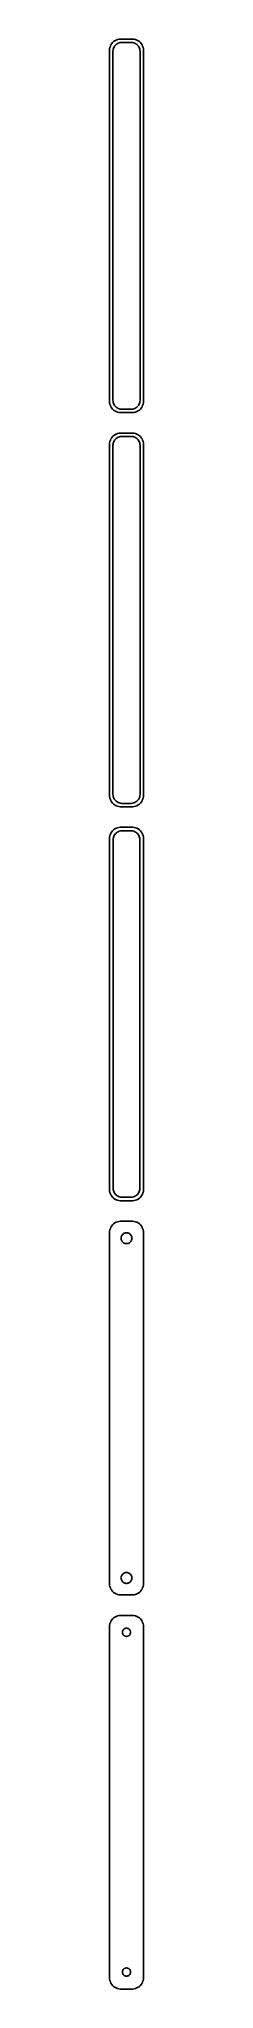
# Model space of a CAD drawing. Header units: metres. Extents: x -8 to 8, y 614 to 1474.
import ezdxf

# ---------------------------------------------------------------- set-up
doc = ezdxf.new("R2010")
doc.units = ezdxf.units.M

msp = doc.modelspace()

# ---------------------------------------------------------------- linework, layer by layer
for p, q in [((-6.54507, 1472.44), (-6.88153, 1471.91)), ((-6.14484, 1472.92), (-6.54507, 1472.44)), ((-5.68712, 1473.35), (-6.14484, 1472.92)), ((-5.17912, 1473.72), (-5.68712, 1473.35)), ((-4.62889, 1474.02), (-5.17912, 1473.72)), ((-4.04507, 1474.26), (-4.62889, 1474.02)), ((-4.54968, 1472.08), (-4.1433, 1472.38)), ((-4.1433, 1472.38), (-3.70311, 1472.62)), ((-3.4369, 1474.41), (-4.04507, 1474.26)), ((-3.70311, 1472.62), (-3.23605, 1472.8)), ((-2.81395, 1474.49), (-3.4369, 1474.41)), ((-3.23605, 1472.8), (-2.74951, 1472.93)), ((2.81395, 1474.49), (-2.81395, 1474.49)), ((-2.74951, 1472.93), (-2.25116, 1472.99)), ((-2.25116, 1472.99), (2.25116, 1472.99)), ((2.25116, 1472.99), (2.74951, 1472.93)), ((2.74951, 1472.93), (3.23605, 1472.8)), ((3.4369, 1474.41), (2.81395, 1474.49)), ((3.23605, 1472.8), (3.70311, 1472.62)), ((4.04507, 1474.26), (3.4369, 1474.41)), ((3.70311, 1472.62), (4.1433, 1472.38)), ((4.62889, 1474.02), (4.04507, 1474.26)), ((4.1433, 1472.38), (4.54968, 1472.08)), ((5.17912, 1473.72), (4.62889, 1474.02)), ((5.68712, 1473.35), (5.17912, 1473.72)), ((6.14484, 1472.92), (5.68712, 1473.35)), ((6.54507, 1472.44), (6.14484, 1472.92)), ((6.88153, 1471.91), (6.54507, 1472.44)), ((-7.39999, 1470.44), (-7.5, 1470.44)), ((-7.5, 1470.44), (-7.5, 1313.56)), ((-7.34291, 1470.74), (-7.39999, 1470.44)), ((-7.14888, 1471.34), (-7.34291, 1470.74)), ((-6.88153, 1471.91), (-7.14888, 1471.34)), ((-6, 1469), (-5.96844, 1469.5)), ((-6, 1315), (-6, 1469)), ((-5.96844, 1469.5), (-5.87433, 1469.99)), ((-5.87433, 1469.99), (-5.7191, 1470.47)), ((-5.7191, 1470.47), (-5.50522, 1470.93)), ((-5.50522, 1470.93), (-5.23605, 1471.35)), ((-5.23605, 1471.35), (-4.91586, 1471.74)), ((-4.91586, 1471.74), (-4.54968, 1472.08)), ((4.54968, 1472.08), (4.91586, 1471.74)), ((4.91586, 1471.74), (5.23605, 1471.35)), ((5.23605, 1471.35), (5.50522, 1470.93)), ((5.50522, 1470.93), (5.7191, 1470.47)), ((5.7191, 1470.47), (5.87433, 1469.99)), ((5.87433, 1469.99), (5.96844, 1469.5)), ((5.96844, 1469.5), (6, 1469)), ((6, 1469), (6, 1315)), ((7.14888, 1471.34), (6.88153, 1471.91)), ((7.34291, 1470.74), (7.14888, 1471.34)), ((7.46057, 1470.13), (7.34291, 1470.74)), ((7.5, 1469.5), (7.46057, 1470.13)), ((7.5, 1314.5), (7.5, 1469.5)), ((-7.5, 1313.56), (-7.39999, 1313.56)), ((-7.39999, 1313.56), (-7.34291, 1313.26)), ((-7.34291, 1313.26), (-7.14888, 1312.66)), ((-7.14888, 1312.66), (-6.88153, 1312.09)), ((-6.88153, 1312.09), (-6.54507, 1311.56)), ((-6.54507, 1311.56), (-6.14484, 1311.08)), ((-6.14484, 1311.08), (-5.68712, 1310.65)), ((-5.96844, 1314.5), (-6, 1315)), ((-5.87433, 1314.01), (-5.96844, 1314.5)), ((-5.7191, 1313.53), (-5.87433, 1314.01)), ((-5.50522, 1313.07), (-5.7191, 1313.53)), ((-5.68712, 1310.65), (-5.17912, 1310.28)), ((-5.23605, 1312.65), (-5.50522, 1313.07)), ((-4.91586, 1312.26), (-5.23605, 1312.65)), ((-5.17912, 1310.28), (-4.62889, 1309.98)), ((-4.54968, 1311.92), (-4.91586, 1312.26)), ((-4.62889, 1309.98), (-4.04507, 1309.74)), ((-4.1433, 1311.62), (-4.54968, 1311.92)), ((-3.70311, 1311.38), (-4.1433, 1311.62)), ((-4.04507, 1309.74), (-3.4369, 1309.59)), ((-3.23605, 1311.2), (-3.70311, 1311.38)), ((-3.4369, 1309.59), (-2.81395, 1309.51)), ((-2.74951, 1311.07), (-3.23605, 1311.2)), ((-2.81395, 1309.51), (2.81395, 1309.51)), ((-2.25116, 1311.01), (-2.74951, 1311.07)), ((2.25116, 1311.01), (-2.25116, 1311.01)), ((2.74951, 1311.07), (2.25116, 1311.01)), ((3.23605, 1311.2), (2.74951, 1311.07)), ((2.81395, 1309.51), (3.4369, 1309.59)), ((3.70311, 1311.38), (3.23605, 1311.2)), ((3.4369, 1309.59), (4.04507, 1309.74)), ((4.1433, 1311.62), (3.70311, 1311.38)), ((4.04507, 1309.74), (4.62889, 1309.98)), ((4.54968, 1311.92), (4.1433, 1311.62)), ((4.91586, 1312.26), (4.54968, 1311.92)), ((4.62889, 1309.98), (5.17912, 1310.28)), ((5.23605, 1312.65), (4.91586, 1312.26)), ((5.17912, 1310.28), (5.68712, 1310.65)), ((5.50522, 1313.07), (5.23605, 1312.65)), ((5.7191, 1313.53), (5.50522, 1313.07)), ((5.68712, 1310.65), (6.14484, 1311.08)), ((5.87433, 1314.01), (5.7191, 1313.53)), ((5.96844, 1314.5), (5.87433, 1314.01)), ((6, 1315), (5.96844, 1314.5)), ((6.14484, 1311.08), (6.54507, 1311.56)), ((6.54507, 1311.56), (6.88153, 1312.09)), ((6.88153, 1312.09), (7.14888, 1312.66)), ((7.14888, 1312.66), (7.34291, 1313.26)), ((7.34291, 1313.26), (7.46057, 1313.87)), ((7.46057, 1313.87), (7.5, 1314.5)), ((-4.04507, 1300.26), (-4.62889, 1300.02)), ((-3.4369, 1300.41), (-4.04507, 1300.26)), ((-2.81395, 1300.49), (-3.4369, 1300.41)), ((2.81395, 1300.49), (-2.81395, 1300.49)), ((3.4369, 1300.41), (2.81395, 1300.49)), ((4.04507, 1300.26), (3.4369, 1300.41)), ((4.62889, 1300.02), (4.04507, 1300.26)), ((-7.46057, 1296.13), (-7.5, 1295.5)), ((-7.5, 1295.5), (-7.5, 1140.5)), ((-7.34291, 1296.74), (-7.46057, 1296.13)), ((-7.14888, 1297.34), (-7.34291, 1296.74)), ((-6.88153, 1297.91), (-7.14888, 1297.34)), ((-6.54507, 1298.44), (-6.88153, 1297.91)), ((-6.14484, 1298.92), (-6.54507, 1298.44)), ((-5.68712, 1299.35), (-6.14484, 1298.92)), ((-6, 1295), (-5.96844, 1295.5)), ((-6, 1141), (-6, 1295)), ((-5.96844, 1295.5), (-5.87433, 1295.99)), ((-5.87433, 1295.99), (-5.7191, 1296.47)), ((-5.7191, 1296.47), (-5.50522, 1296.93)), ((-5.17912, 1299.72), (-5.68712, 1299.35)), ((-5.50522, 1296.93), (-5.23605, 1297.35)), ((-5.23605, 1297.35), (-4.91586, 1297.74)), ((-4.62889, 1300.02), (-5.17912, 1299.72)), ((-4.91586, 1297.74), (-4.54968, 1298.08)), ((-4.54968, 1298.08), (-4.1433, 1298.38)), ((-4.1433, 1298.38), (-3.70311, 1298.62)), ((-3.70311, 1298.62), (-3.23605, 1298.8)), ((-3.23605, 1298.8), (-2.74951, 1298.93)), ((-2.74951, 1298.93), (-2.25116, 1298.99)), ((-2.25116, 1298.99), (2.25116, 1298.99)), ((2.25116, 1298.99), (2.74951, 1298.93)), ((2.74951, 1298.93), (3.23605, 1298.8)), ((3.23605, 1298.8), (3.70311, 1298.62)), ((3.70311, 1298.62), (4.1433, 1298.38)), ((4.1433, 1298.38), (4.54968, 1298.08)), ((4.54968, 1298.08), (4.91586, 1297.74)), ((5.17912, 1299.72), (4.62889, 1300.02)), ((4.91586, 1297.74), (5.23605, 1297.35)), ((5.68712, 1299.35), (5.17912, 1299.72)), ((5.23605, 1297.35), (5.50522, 1296.93)), ((5.50522, 1296.93), (5.7191, 1296.47)), ((6.14484, 1298.92), (5.68712, 1299.35)), ((5.7191, 1296.47), (5.87433, 1295.99)), ((5.87433, 1295.99), (5.96844, 1295.5)), ((5.96844, 1295.5), (6, 1295)), ((6, 1295), (6, 1141)), ((6.54507, 1298.44), (6.14484, 1298.92)), ((6.88153, 1297.91), (6.54507, 1298.44)), ((7.14888, 1297.34), (6.88153, 1297.91)), ((7.34291, 1296.74), (7.14888, 1297.34)), ((7.46057, 1296.13), (7.34291, 1296.74)), ((7.5, 1295.5), (7.46057, 1296.13)), ((7.5, 1140.5), (7.5, 1295.5)), ((-7.5, 1140.5), (-7.46057, 1139.87)), ((-7.46057, 1139.87), (-7.34291, 1139.26)), ((-7.34291, 1139.26), (-7.14888, 1138.66)), ((-7.14888, 1138.66), (-6.88153, 1138.09)), ((-6.88153, 1138.09), (-6.54507, 1137.56)), ((-6.54507, 1137.56), (-6.14484, 1137.08)), ((-6.14484, 1137.08), (-5.68712, 1136.65)), ((-5.96844, 1140.5), (-6, 1141)), ((-5.87433, 1140.01), (-5.96844, 1140.5)), ((-5.7191, 1139.53), (-5.87433, 1140.01)), ((-5.50522, 1139.07), (-5.7191, 1139.53)), ((-5.68712, 1136.65), (-5.17912, 1136.28)), ((-5.23605, 1138.65), (-5.50522, 1139.07)), ((-4.91586, 1138.26), (-5.23605, 1138.65)), ((-4.54968, 1137.92), (-4.91586, 1138.26)), ((-4.1433, 1137.62), (-4.54968, 1137.92)), ((-3.70311, 1137.38), (-4.1433, 1137.62)), ((-3.23605, 1137.2), (-3.70311, 1137.38)), ((-2.74951, 1137.07), (-3.23605, 1137.2)), ((-2.25116, 1137.01), (-2.74951, 1137.07)), ((2.25116, 1137.01), (-2.25116, 1137.01)), ((2.74951, 1137.07), (2.25116, 1137.01)), ((3.23605, 1137.2), (2.74951, 1137.07)), ((3.70311, 1137.38), (3.23605, 1137.2)), ((4.1433, 1137.62), (3.70311, 1137.38)), ((4.54968, 1137.92), (4.1433, 1137.62)), ((4.91586, 1138.26), (4.54968, 1137.92)), ((5.23605, 1138.65), (4.91586, 1138.26)), ((5.17912, 1136.28), (5.68712, 1136.65)), ((5.50522, 1139.07), (5.23605, 1138.65)), ((5.7191, 1139.53), (5.50522, 1139.07)), ((5.68712, 1136.65), (6.14484, 1137.08)), ((5.87433, 1140.01), (5.7191, 1139.53)), ((5.96844, 1140.5), (5.87433, 1140.01)), ((6, 1141), (5.96844, 1140.5)), ((6.14484, 1137.08), (6.54507, 1137.56)), ((6.54507, 1137.56), (6.88153, 1138.09)), ((6.88153, 1138.09), (7.14888, 1138.66)), ((7.14888, 1138.66), (7.34291, 1139.26)), ((7.34291, 1139.26), (7.46057, 1139.87)), ((7.46057, 1139.87), (7.5, 1140.5)), ((-5.17912, 1136.28), (-4.62889, 1135.98)), ((-4.62889, 1135.98), (-4.04507, 1135.74)), ((-4.04507, 1135.74), (-3.4369, 1135.59)), ((-3.4369, 1135.59), (-2.81395, 1135.51)), ((-2.81395, 1135.51), (2.81395, 1135.51)), ((2.81395, 1135.51), (3.4369, 1135.59)), ((3.4369, 1135.59), (4.04507, 1135.74)), ((4.04507, 1135.74), (4.62889, 1135.98)), ((4.62889, 1135.98), (5.17912, 1136.28)), ((-7.46057, 1122.13), (-7.5, 1121.5)), ((-7.5, 1121.5), (-7.5, 966.5)), ((-7.34291, 1122.74), (-7.46057, 1122.13)), ((-7.14888, 1123.34), (-7.34291, 1122.74)), ((-6.88153, 1123.91), (-7.14888, 1123.34)), ((-6.54507, 1124.44), (-6.88153, 1123.91)), ((-6.14484, 1124.92), (-6.54507, 1124.44)), ((-5.68712, 1125.35), (-6.14484, 1124.92)), ((-5.87262, 1121), (-5.84209, 1121.49)), ((-5.87262, 967), (-5.87262, 1121)), ((-5.84209, 1121.49), (-5.75096, 1121.96)), ((-5.75096, 1121.96), (-5.60068, 1122.43)), ((-5.17912, 1125.72), (-5.68712, 1125.35)), ((-5.60068, 1122.43), (-5.3936, 1122.87)), ((-5.3936, 1122.87), (-5.13301, 1123.28)), ((-4.62889, 1126.02), (-5.17912, 1125.72)), ((-5.13301, 1123.28), (-4.82301, 1123.65)), ((-4.82301, 1123.65), (-4.46851, 1123.98)), ((-4.04507, 1126.26), (-4.62889, 1126.02)), ((-4.46851, 1123.98), (-4.07506, 1124.27)), ((-4.07506, 1124.27), (-3.64888, 1124.5)), ((-3.4369, 1126.41), (-4.04507, 1126.26)), ((-3.64888, 1124.5), (-3.1967, 1124.68)), ((-2.81395, 1126.49), (-3.4369, 1126.41)), ((-3.1967, 1124.68), (-2.72565, 1124.8)), ((2.81395, 1126.49), (-2.81395, 1126.49)), ((-2.72565, 1124.8), (-2.24316, 1124.86)), ((-2.24316, 1124.86), (2.24316, 1124.86)), ((2.24316, 1124.86), (2.72565, 1124.8)), ((2.72565, 1124.8), (3.1967, 1124.68)), ((3.4369, 1126.41), (2.81395, 1126.49)), ((3.1967, 1124.68), (3.64888, 1124.5)), ((4.04507, 1126.26), (3.4369, 1126.41)), ((3.64888, 1124.5), (4.07506, 1124.27)), ((4.62889, 1126.02), (4.04507, 1126.26)), ((4.07506, 1124.27), (4.46851, 1123.98)), ((4.46851, 1123.98), (4.82301, 1123.65)), ((5.17912, 1125.72), (4.62889, 1126.02)), ((4.82301, 1123.65), (5.13301, 1123.28)), ((5.13301, 1123.28), (5.3936, 1122.87)), ((5.68712, 1125.35), (5.17912, 1125.72)), ((5.3936, 1122.87), (5.60068, 1122.43)), ((5.60068, 1122.43), (5.75096, 1121.96)), ((6.14484, 1124.92), (5.68712, 1125.35)), ((5.75096, 1121.96), (5.84209, 1121.49)), ((5.84209, 1121.49), (5.87262, 1121)), ((5.87262, 1121), (5.87262, 967)), ((6.54507, 1124.44), (6.14484, 1124.92)), ((6.88153, 1123.91), (6.54507, 1124.44)), ((7.14888, 1123.34), (6.88153, 1123.91)), ((7.34291, 1122.74), (7.14888, 1123.34)), ((7.46057, 1122.13), (7.34291, 1122.74)), ((7.5, 1121.5), (7.46057, 1122.13)), ((7.5, 966.5), (7.5, 1121.5)), ((-7.5, 966.5), (-7.46057, 965.873)), ((-7.46057, 965.873), (-7.34291, 965.257)), ((-7.34291, 965.257), (-7.14888, 964.659)), ((-7.14888, 964.659), (-6.88153, 964.091)), ((-5.84209, 966.515), (-5.87262, 967)), ((-5.75096, 966.037), (-5.84209, 966.515)), ((-5.60068, 965.574), (-5.75096, 966.037)), ((-5.3936, 965.134), (-5.60068, 965.574)), ((-5.13301, 964.724), (-5.3936, 965.134)), ((-4.82301, 964.349), (-5.13301, 964.724)), ((-4.46851, 964.016), (-4.82301, 964.349)), ((4.82301, 964.349), (4.46851, 964.016)), ((5.13301, 964.724), (4.82301, 964.349)), ((5.3936, 965.134), (5.13301, 964.724)), ((5.60068, 965.574), (5.3936, 965.134)), ((5.75096, 966.037), (5.60068, 965.574)), ((5.84209, 966.515), (5.75096, 966.037)), ((5.87262, 967), (5.84209, 966.515)), ((6.88153, 964.091), (7.14888, 964.659)), ((7.14888, 964.659), (7.34291, 965.257)), ((7.34291, 965.257), (7.46057, 965.873)), ((7.46057, 965.873), (7.5, 966.5)), ((-6.88153, 964.091), (-6.54507, 963.561)), ((-6.54507, 963.561), (-6.14484, 963.077)), ((-6.14484, 963.077), (-5.68712, 962.647)), ((-5.68712, 962.647), (-5.17912, 962.278)), ((-5.17912, 962.278), (-4.62889, 961.976)), ((-4.62889, 961.976), (-4.04507, 961.745)), ((-4.07506, 963.73), (-4.46851, 964.016)), ((-3.64888, 963.496), (-4.07506, 963.73)), ((-4.04507, 961.745), (-3.4369, 961.589)), ((-3.1967, 963.317), (-3.64888, 963.496)), ((-3.4369, 961.589), (-2.81395, 961.51)), ((-2.72565, 963.196), (-3.1967, 963.317)), ((-2.81395, 961.51), (2.81395, 961.51)), ((-2.24316, 963.135), (-2.72565, 963.196)), ((2.24316, 963.135), (-2.24316, 963.135)), ((2.72565, 963.196), (2.24316, 963.135)), ((3.1967, 963.317), (2.72565, 963.196)), ((2.81395, 961.51), (3.4369, 961.589)), ((3.64888, 963.496), (3.1967, 963.317)), ((3.4369, 961.589), (4.04507, 961.745)), ((4.07506, 963.73), (3.64888, 963.496)), ((4.04507, 961.745), (4.62889, 961.976)), ((4.46851, 964.016), (4.07506, 963.73)), ((4.62889, 961.976), (5.17912, 962.278)), ((5.17912, 962.278), (5.68712, 962.647)), ((5.68712, 962.647), (6.14484, 963.077)), ((6.14484, 963.077), (6.54507, 963.561)), ((6.54507, 963.561), (6.88153, 964.091)), ((-7.46057, 948.127), (-7.5, 947.5)), ((-7.5, 947.5), (-7.5, 792.5)), ((-7.34291, 948.743), (-7.46057, 948.127)), ((-7.14888, 949.341), (-7.34291, 948.743)), ((-6.88153, 949.909), (-7.14888, 949.341)), ((-6.54507, 950.439), (-6.88153, 949.909)), ((-6.14484, 950.923), (-6.54507, 950.439)), ((-5.68712, 951.353), (-6.14484, 950.923)), ((-5.17912, 951.722), (-5.68712, 951.353)), ((-4.62889, 952.024), (-5.17912, 951.722)), ((-4.04507, 952.255), (-4.62889, 952.024)), ((-3.4369, 952.411), (-4.04507, 952.255)), ((-2.81395, 952.49), (-3.4369, 952.411)), ((2.81395, 952.49), (-2.81395, 952.49)), ((-1.28598, 947.026), (-1.02187, 947.172)), ((-1.02187, 947.172), (-0.741638, 947.283)), ((-0.741638, 947.283), (-0.449707, 947.357)), ((-0.449707, 947.357), (-0.150696, 947.395)), ((-0.150696, 947.395), (0.150696, 947.395)), ((0.150696, 947.395), (0.449707, 947.357)), ((0.449707, 947.357), (0.741638, 947.283)), ((0.741638, 947.283), (1.02187, 947.172)), ((1.02187, 947.172), (1.28598, 947.026)), ((3.4369, 952.411), (2.81395, 952.49)), ((4.04507, 952.255), (3.4369, 952.411)), ((4.62889, 952.024), (4.04507, 952.255)), ((5.17912, 951.722), (4.62889, 952.024)), ((5.68712, 951.353), (5.17912, 951.722)), ((6.14484, 950.923), (5.68712, 951.353)), ((6.54507, 950.439), (6.14484, 950.923)), ((6.88153, 949.909), (6.54507, 950.439)), ((7.14888, 949.341), (6.88153, 949.909)), ((7.34291, 948.743), (7.14888, 949.341)), ((7.46057, 948.127), (7.34291, 948.743)), ((7.5, 947.5), (7.46057, 948.127)), ((7.5, 792.5), (7.5, 947.5)), ((-2.39999, 945), (-2.38107, 945.301)), ((-2.38107, 944.699), (-2.39999, 945)), ((-2.38107, 945.301), (-2.32458, 945.597)), ((-2.32458, 944.403), (-2.38107, 944.699)), ((-2.32458, 945.597), (-2.23146, 945.883)), ((-2.23146, 944.117), (-2.32458, 944.403)), ((-2.23146, 945.883), (-2.10313, 946.156)), ((-2.10313, 943.844), (-2.23146, 944.117)), ((-2.10313, 946.156), (-1.94164, 946.411)), ((-1.94164, 943.589), (-2.10313, 943.844)), ((-1.94164, 946.411), (-1.74951, 946.643)), ((-1.74951, 943.357), (-1.94164, 943.589)), ((-1.74951, 946.643), (-1.52982, 946.849)), ((-1.52982, 943.151), (-1.74951, 943.357)), ((-1.52982, 946.849), (-1.28598, 947.026)), ((-1.28598, 942.974), (-1.52982, 943.151)), ((-1.02187, 942.828), (-1.28598, 942.974)), ((-0.741638, 942.717), (-1.02187, 942.828)), ((-0.449707, 942.643), (-0.741638, 942.717)), ((-0.150696, 942.605), (-0.449707, 942.643)), ((0.150696, 942.605), (-0.150696, 942.605)), ((0.449707, 942.643), (0.150696, 942.605)), ((0.741638, 942.717), (0.449707, 942.643)), ((1.02187, 942.828), (0.741638, 942.717)), ((1.28598, 942.974), (1.02187, 942.828)), ((1.28598, 947.026), (1.52982, 946.849)), ((1.52982, 943.151), (1.28598, 942.974)), ((1.52982, 946.849), (1.74951, 946.643)), ((1.74951, 943.357), (1.52982, 943.151)), ((1.74951, 946.643), (1.94164, 946.411)), ((1.94164, 943.589), (1.74951, 943.357)), ((1.94164, 946.411), (2.10313, 946.156)), ((2.10313, 943.844), (1.94164, 943.589)), ((2.10313, 946.156), (2.23146, 945.883)), ((2.23146, 944.117), (2.10313, 943.844)), ((2.23146, 945.883), (2.32458, 945.597)), ((2.32458, 944.403), (2.23146, 944.117)), ((2.32458, 945.597), (2.38107, 945.301)), ((2.38107, 944.699), (2.32458, 944.403)), ((2.38107, 945.301), (2.39999, 945)), ((2.39999, 945), (2.38107, 944.699)), ((-7.5, 792.5), (-7.46057, 791.873)), ((-2.39999, 795), (-2.38107, 795.301)), ((-2.38107, 794.699), (-2.39999, 795)), ((-2.38107, 795.301), (-2.32458, 795.597)), ((-2.32458, 794.403), (-2.38107, 794.699)), ((-2.32458, 795.597), (-2.23146, 795.883)), ((-2.23146, 794.117), (-2.32458, 794.403)), ((-2.23146, 795.883), (-2.10313, 796.156)), ((-2.10313, 793.844), (-2.23146, 794.117)), ((-2.10313, 796.156), (-1.94164, 796.411)), ((-1.94164, 793.589), (-2.10313, 793.844)), ((-1.94164, 796.411), (-1.74951, 796.643)), ((-1.74951, 793.357), (-1.94164, 793.589)), ((-1.74951, 796.643), (-1.52982, 796.849)), ((-1.52982, 793.151), (-1.74951, 793.357)), ((-1.52982, 796.849), (-1.28598, 797.026)), ((-1.28598, 792.974), (-1.52982, 793.151)), ((-1.28598, 797.026), (-1.02187, 797.172)), ((-1.02187, 792.828), (-1.28598, 792.974)), ((-1.02187, 797.172), (-0.741638, 797.283)), ((-0.741638, 792.717), (-1.02187, 792.828)), ((-0.741638, 797.283), (-0.449707, 797.357)), ((-0.449707, 792.643), (-0.741638, 792.717)), ((-0.449707, 797.357), (-0.150696, 797.395)), ((-0.150696, 792.605), (-0.449707, 792.643)), ((-0.150696, 797.395), (0.150696, 797.395)), ((0.150696, 792.605), (-0.150696, 792.605)), ((0.150696, 797.395), (0.449707, 797.357)), ((0.449707, 792.643), (0.150696, 792.605)), ((0.449707, 797.357), (0.741638, 797.283)), ((0.741638, 792.717), (0.449707, 792.643)), ((0.741638, 797.283), (1.02187, 797.172)), ((1.02187, 792.828), (0.741638, 792.717)), ((1.02187, 797.172), (1.28598, 797.026)), ((1.28598, 792.974), (1.02187, 792.828)), ((1.28598, 797.026), (1.52982, 796.849)), ((1.52982, 793.151), (1.28598, 792.974)), ((1.52982, 796.849), (1.74951, 796.643)), ((1.74951, 793.357), (1.52982, 793.151)), ((1.74951, 796.643), (1.94164, 796.411)), ((1.94164, 793.589), (1.74951, 793.357)), ((1.94164, 796.411), (2.10313, 796.156)), ((2.10313, 793.844), (1.94164, 793.589)), ((2.10313, 796.156), (2.23146, 795.883)), ((2.23146, 794.117), (2.10313, 793.844)), ((2.23146, 795.883), (2.32458, 795.597)), ((2.32458, 794.403), (2.23146, 794.117)), ((2.32458, 795.597), (2.38107, 795.301)), ((2.38107, 794.699), (2.32458, 794.403)), ((2.38107, 795.301), (2.39999, 795)), ((2.39999, 795), (2.38107, 794.699)), ((7.46057, 791.873), (7.5, 792.5)), ((-7.46057, 791.873), (-7.34291, 791.257)), ((-7.34291, 791.257), (-7.14888, 790.659)), ((-7.14888, 790.659), (-6.88153, 790.091)), ((-6.88153, 790.091), (-6.54507, 789.561)), ((-6.54507, 789.561), (-6.14484, 789.077)), ((-6.14484, 789.077), (-5.68712, 788.647)), ((-5.68712, 788.647), (-5.17912, 788.278)), ((-5.17912, 788.278), (-4.62889, 787.976)), ((-4.62889, 787.976), (-4.04507, 787.745)), ((-4.04507, 787.745), (-3.4369, 787.589)), ((-3.4369, 787.589), (-2.81395, 787.51)), ((-2.81395, 787.51), (2.81395, 787.51)), ((2.81395, 787.51), (3.4369, 787.589)), ((3.4369, 787.589), (4.04507, 787.745)), ((4.04507, 787.745), (4.62889, 787.976)), ((4.62889, 787.976), (5.17912, 788.278)), ((5.17912, 788.278), (5.68712, 788.647)), ((5.68712, 788.647), (6.14484, 789.077)), ((6.14484, 789.077), (6.54507, 789.561)), ((6.54507, 789.561), (6.88153, 790.091)), ((6.88153, 790.091), (7.14888, 790.659)), ((7.14888, 790.659), (7.34291, 791.257)), ((7.34291, 791.257), (7.46057, 791.873)), ((-7.14888, 775.341), (-7.34291, 774.743)), ((-6.88153, 775.909), (-7.14888, 775.341)), ((-6.54507, 776.439), (-6.88153, 775.909)), ((-6.14484, 776.923), (-6.54507, 776.439)), ((-5.68712, 777.353), (-6.14484, 776.923)), ((-5.17912, 777.722), (-5.68712, 777.353)), ((-4.62889, 778.024), (-5.17912, 777.722)), ((-4.04507, 778.255), (-4.62889, 778.024)), ((-3.4369, 778.411), (-4.04507, 778.255)), ((-2.81395, 778.49), (-3.4369, 778.411)), ((2.81395, 778.49), (-2.81395, 778.49)), ((3.4369, 778.411), (2.81395, 778.49)), ((4.04507, 778.255), (3.4369, 778.411)), ((4.62889, 778.024), (4.04507, 778.255)), ((5.17912, 777.722), (4.62889, 778.024)), ((5.68712, 777.353), (5.17912, 777.722)), ((6.14484, 776.923), (5.68712, 777.353)), ((6.54507, 776.439), (6.14484, 776.923)), ((6.88153, 775.909), (6.54507, 776.439)), ((7.14888, 775.341), (6.88153, 775.909)), ((7.34291, 774.743), (7.14888, 775.341)), ((-7.46057, 774.127), (-7.5, 773.5)), ((-7.5, 773.5), (-7.5, 618.5)), ((-7.34291, 774.743), (-7.46057, 774.127)), ((-1.79999, 771), (-1.7858, 771.226)), ((-1.7858, 770.774), (-1.79999, 771)), ((-1.7858, 771.226), (-1.74344, 771.448)), ((-1.74344, 770.552), (-1.7858, 770.774)), ((-1.74344, 771.448), (-1.67358, 771.663)), ((-1.67358, 770.337), (-1.74344, 770.552)), ((-1.67358, 771.663), (-1.57735, 771.867)), ((-1.57735, 770.133), (-1.67358, 770.337)), ((-1.57735, 771.867), (-1.45622, 772.058)), ((-1.45622, 769.942), (-1.57735, 770.133)), ((-1.45622, 772.058), (-1.31213, 772.232)), ((-1.31213, 769.768), (-1.45622, 769.942)), ((-1.31213, 772.232), (-1.14735, 772.387)), ((-1.14735, 769.613), (-1.31213, 769.768)), ((-1.14735, 772.387), (-0.964478, 772.52)), ((-0.964478, 769.48), (-1.14735, 769.613)), ((-0.964478, 772.52), (-0.766388, 772.629)), ((-0.766388, 769.371), (-0.964478, 769.48)), ((-0.766388, 772.629), (-0.556229, 772.712)), ((-0.556229, 769.288), (-0.766388, 769.371)), ((-0.556229, 772.712), (-0.33728, 772.768)), ((-0.33728, 769.232), (-0.556229, 769.288)), ((-0.33728, 772.768), (-0.113022, 772.796)), ((-0.113022, 769.204), (-0.33728, 769.232)), ((-0.113022, 772.796), (0.113022, 772.796)), ((0.113022, 769.204), (-0.113022, 769.204)), ((0.113022, 772.796), (0.33728, 772.768)), ((0.33728, 769.232), (0.113022, 769.204)), ((0.33728, 772.768), (0.556229, 772.712)), ((0.556229, 769.288), (0.33728, 769.232)), ((0.556229, 772.712), (0.766388, 772.629)), ((0.766388, 769.371), (0.556229, 769.288)), ((0.766388, 772.629), (0.964478, 772.52)), ((0.964478, 769.48), (0.766388, 769.371)), ((0.964478, 772.52), (1.14735, 772.387)), ((1.14735, 769.613), (0.964478, 769.48)), ((1.14735, 772.387), (1.31213, 772.232)), ((1.31213, 769.768), (1.14735, 769.613)), ((1.31213, 772.232), (1.45622, 772.058)), ((1.45622, 769.942), (1.31213, 769.768)), ((1.45622, 772.058), (1.57735, 771.867)), ((1.57735, 770.133), (1.45622, 769.942)), ((1.57735, 771.867), (1.67358, 771.663)), ((1.67358, 770.337), (1.57735, 770.133)), ((1.67358, 771.663), (1.74344, 771.448)), ((1.74344, 770.552), (1.67358, 770.337)), ((1.74344, 771.448), (1.7858, 771.226)), ((1.7858, 770.774), (1.74344, 770.552)), ((1.7858, 771.226), (1.79999, 771)), ((1.79999, 771), (1.7858, 770.774)), ((7.46057, 774.127), (7.34291, 774.743)), ((7.5, 773.5), (7.46057, 774.127)), ((7.5, 618.5), (7.5, 773.5)), ((-1.79999, 621), (-1.7858, 621.226)), ((-1.7858, 620.774), (-1.79999, 621)), ((-1.7858, 621.226), (-1.74344, 621.448)), ((-1.74344, 620.552), (-1.7858, 620.774)), ((-1.74344, 621.448), (-1.67358, 621.663)), ((-1.67358, 620.337), (-1.74344, 620.552)), ((-1.67358, 621.663), (-1.57735, 621.867)), ((-1.57735, 620.133), (-1.67358, 620.337)), ((-1.57735, 621.867), (-1.45622, 622.058)), ((-1.45622, 619.942), (-1.57735, 620.133)), ((-1.45622, 622.058), (-1.31213, 622.232)), ((-1.31213, 619.768), (-1.45622, 619.942)), ((-1.31213, 622.232), (-1.14735, 622.387)), ((-1.14735, 622.387), (-0.964478, 622.52)), ((-0.964478, 622.52), (-0.766388, 622.629)), ((-0.766388, 622.629), (-0.556229, 622.712)), ((-0.556229, 622.712), (-0.33728, 622.768)), ((-0.33728, 622.768), (-0.113022, 622.796)), ((-0.113022, 622.796), (0.113022, 622.796)), ((0.113022, 622.796), (0.33728, 622.768)), ((0.33728, 622.768), (0.556229, 622.712)), ((0.556229, 622.712), (0.766388, 622.629)), ((0.766388, 622.629), (0.964478, 622.52)), ((0.964478, 622.52), (1.14735, 622.387)), ((1.14735, 622.387), (1.31213, 622.232)), ((1.31213, 622.232), (1.45622, 622.058)), ((1.45622, 619.942), (1.31213, 619.768)), ((1.45622, 622.058), (1.57735, 621.867)), ((1.57735, 620.133), (1.45622, 619.942)), ((1.57735, 621.867), (1.67358, 621.663)), ((1.67358, 620.337), (1.57735, 620.133)), ((1.67358, 621.663), (1.74344, 621.448)), ((1.74344, 620.552), (1.67358, 620.337)), ((1.74344, 621.448), (1.7858, 621.226)), ((1.7858, 620.774), (1.74344, 620.552)), ((1.7858, 621.226), (1.79999, 621)), ((1.79999, 621), (1.7858, 620.774)), ((-7.5, 618.5), (-7.46057, 617.873)), ((-7.46057, 617.873), (-7.34291, 617.257)), ((-7.34291, 617.257), (-7.14888, 616.659)), ((-7.14888, 616.659), (-6.88153, 616.091)), ((-6.88153, 616.091), (-6.54507, 615.561)), ((-6.54507, 615.561), (-6.14484, 615.077)), ((-6.14484, 615.077), (-5.68712, 614.647)), ((-5.68712, 614.647), (-5.17912, 614.278)), ((-5.17912, 614.278), (-4.62889, 613.976)), ((-4.62889, 613.976), (-4.04507, 613.745)), ((-4.04507, 613.745), (-3.4369, 613.589)), ((-3.4369, 613.589), (-2.81395, 613.51)), ((-2.81395, 613.51), (2.81395, 613.51)), ((-1.14735, 619.613), (-1.31213, 619.768)), ((-0.964478, 619.48), (-1.14735, 619.613)), ((-0.766388, 619.371), (-0.964478, 619.48)), ((-0.556229, 619.288), (-0.766388, 619.371)), ((-0.33728, 619.232), (-0.556229, 619.288)), ((-0.113022, 619.204), (-0.33728, 619.232)), ((0.113022, 619.204), (-0.113022, 619.204)), ((0.33728, 619.232), (0.113022, 619.204)), ((0.556229, 619.288), (0.33728, 619.232)), ((0.766388, 619.371), (0.556229, 619.288)), ((0.964478, 619.48), (0.766388, 619.371)), ((1.14735, 619.613), (0.964478, 619.48)), ((1.31213, 619.768), (1.14735, 619.613)), ((2.81395, 613.51), (3.4369, 613.589)), ((3.4369, 613.589), (4.04507, 613.745)), ((4.04507, 613.745), (4.62889, 613.976)), ((4.62889, 613.976), (5.17912, 614.278)), ((5.17912, 614.278), (5.68712, 614.647)), ((5.68712, 614.647), (6.14484, 615.077)), ((6.14484, 615.077), (6.54507, 615.561)), ((6.54507, 615.561), (6.88153, 616.091)), ((6.88153, 616.091), (7.14888, 616.659)), ((7.14888, 616.659), (7.34291, 617.257)), ((7.34291, 617.257), (7.46057, 617.873)), ((7.46057, 617.873), (7.5, 618.5))]:
    msp.add_line(p, q)

doc.saveas('drawing.dxf')
